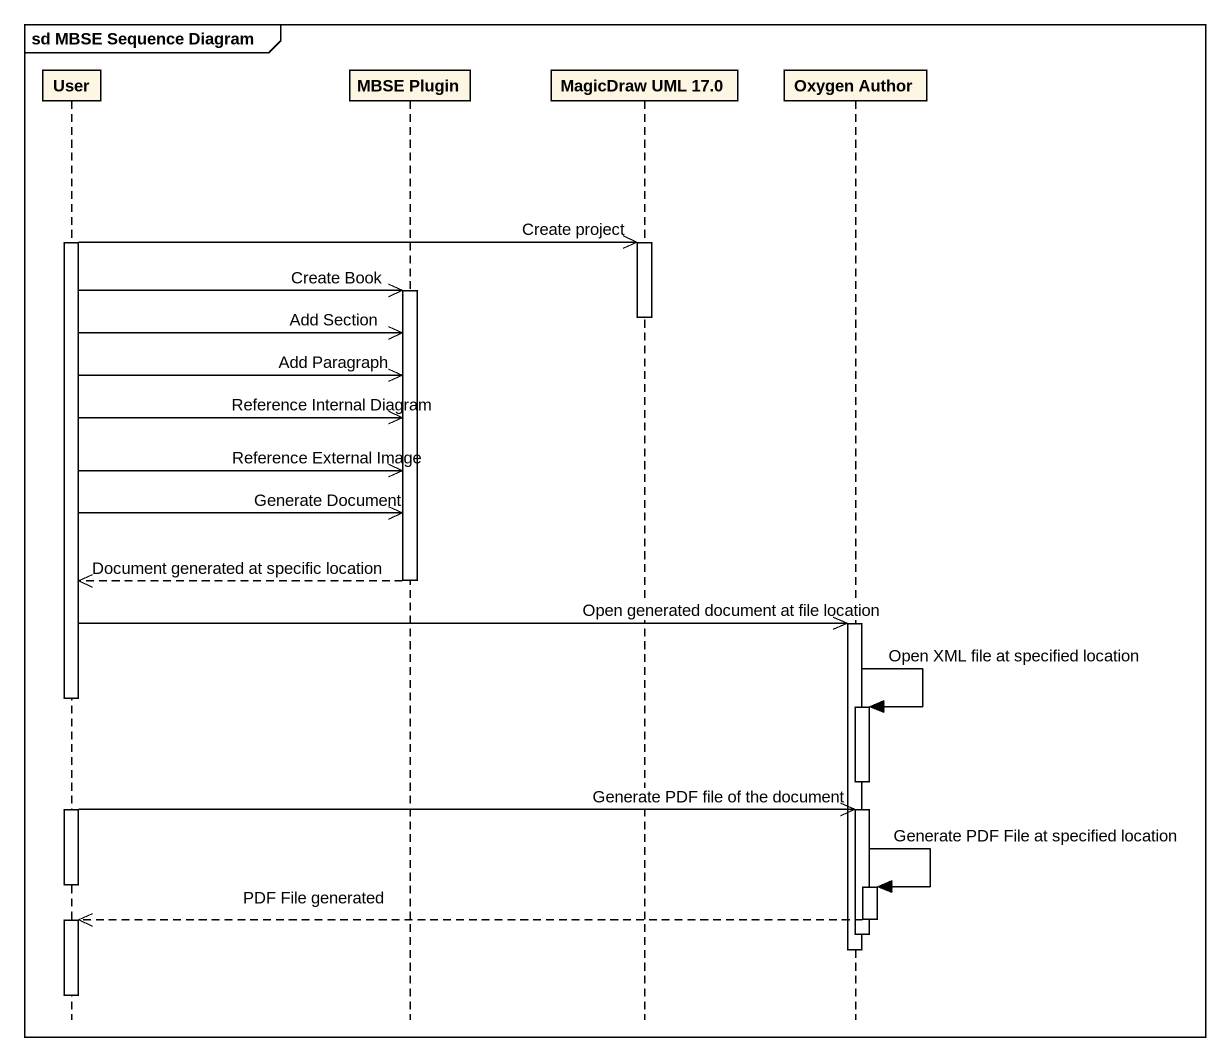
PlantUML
@startuml
mainframe sd MBSE Sequence Diagram
hide footbox
participant User
participant "MBSE Plugin" as MBSE_Plugin
participant "MagicDraw UML 17.0" as MagicDraw_UML_17_0
participant "Oxygen Author" as Oxygen_Author

activate User
User ->> MagicDraw_UML_17_0 : Create project
activate MagicDraw_UML_17_0
User ->> MBSE_Plugin : Create Book
activate MBSE_Plugin
deactivate MagicDraw_UML_17_0
User ->> MBSE_Plugin : Add Section
User ->> MBSE_Plugin : Add Paragraph
User ->> MBSE_Plugin : Reference Internal Diagram
User ->> MBSE_Plugin : Reference External Image
User ->> MBSE_Plugin : Generate Document
MBSE_Plugin -->> User : Document generated at specific location
deactivate MBSE_Plugin
User ->> Oxygen_Author : Open generated document at file location
activate Oxygen_Author
deactivate User
Oxygen_Author -> Oxygen_Author : Open XML file at specified location
activate Oxygen_Author
deactivate Oxygen_Author
activate User
User ->> Oxygen_Author : Generate PDF file of the document
activate Oxygen_Author
deactivate User
Oxygen_Author -> Oxygen_Author : Generate PDF File at specified location
activate Oxygen_Author
Oxygen_Author -->> User : PDF File generated
deactivate Oxygen_Author
activate User
deactivate Oxygen_Author
deactivate Oxygen_Author
deactivate User
@enduml
